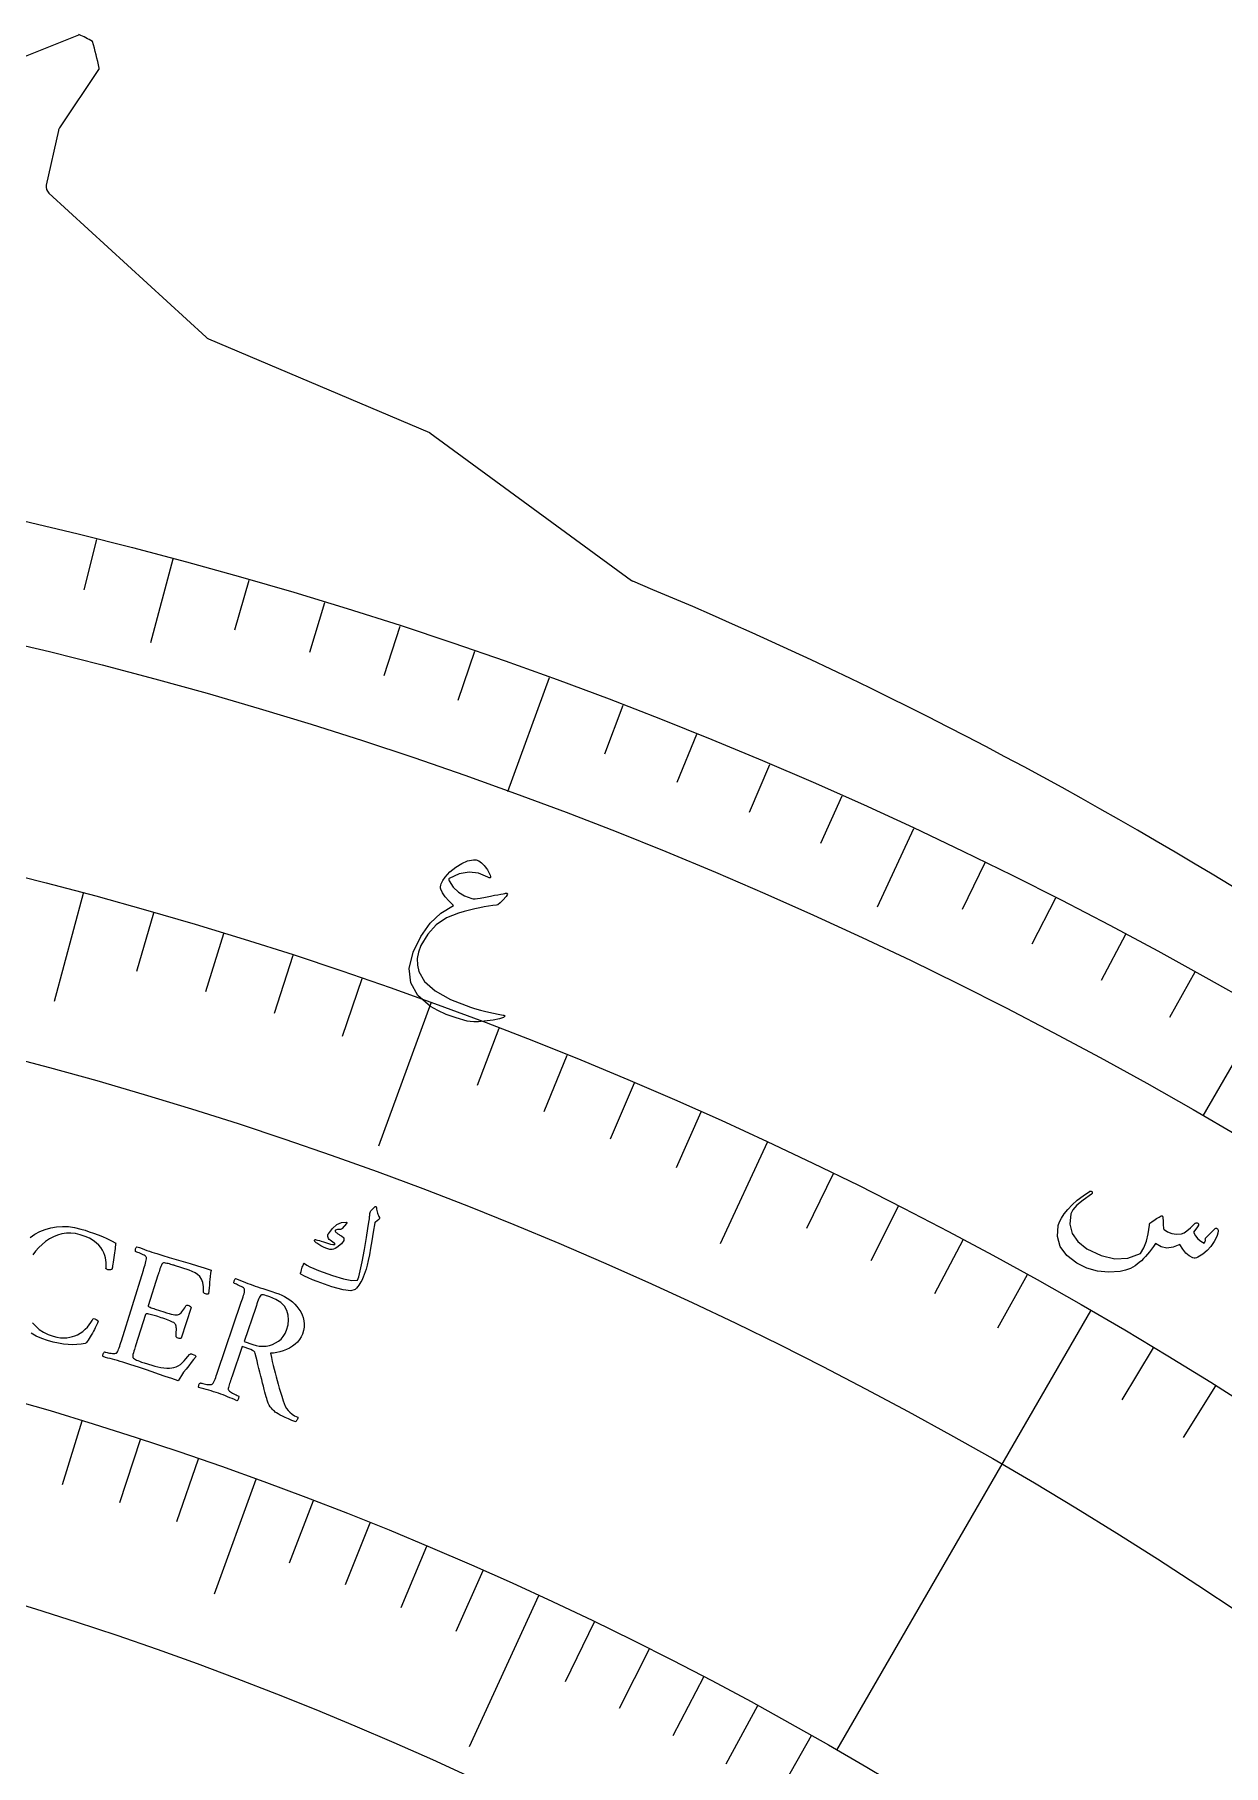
# Model space of a CAD drawing. Header units: millimetres. Extents: x -83 to 83, y -82 to 91.
# Drawn here: x 18.46 to 39.71, y 56.53 to 87.48 of the extents above; entities that cross this region are included whole.
import ezdxf

# ---------------------------------------------------------------- set-up
doc = ezdxf.new("R2010")
doc.units = ezdxf.units.MM
for name, color, linetype in [('CUT_OUTER', 1, 'Continuous'), ('ENGRAVE', 7, 'Continuous'), ('ENGRAVE_FINE', 8, 'Continuous'), ('TEXT', 5, 'Continuous')]:
    doc.layers.add(name, color=color, linetype=linetype)

msp = doc.modelspace()

# ---------------------------------------------------------------- linework, layer by layer
at = {"layer": 'CUT_OUTER'}
for points in [[(17.5141, 86.7822), (19.2448, 87.4743), (19.2481, 87.4754)], [(19.6092, 86.8725), (19.6073, 86.8693), (18.9015, 85.811)], [(18.8798, 85.7602), (18.6638, 84.7865)], [(18.7088, 84.6434), (21.5201, 82.0662)], [(21.5629, 82.0386), (25.5149, 80.3616), (25.5188, 80.3597), (25.5224, 80.3574), (29.1264, 77.7148), (29.1377, 77.7073), (29.1496, 77.7008)]]:
    msp.add_lwpolyline(points, dxfattribs=at)
for centre, radius, start, end in [((18.1029, 84.8843), 2.8329, 60.71032, 66.1566), ((14.5608, 85.8692), 5.1472, 11.241, 16.77845), ((19.0263, 85.7277), 0.15, 146.29988, 167.48963), ((18.8102, 84.754), 0.15, 167.48963, 227.48659), ((21.6214, 82.1767), 0.15, 227.48659, 247.00671), ((-0.3664, 6.4549), 77.1179, 58.289585, 67.496613)]:
    msp.add_arc(centre, radius, start, end, dxfattribs=at)
at = {"layer": 'ENGRAVE'}
for points in [[(20.9255, 78.0951), (20.5252, 76.6009)], [(27.6523, 75.9741), (26.9116, 73.9391)], [(34.1687, 73.275), (33.5149, 71.873)], [(19.3241, 72.1184), (18.8073, 70.19)], [(25.5361, 70.1598), (24.6049, 67.6015)], [(40.425, 70.0182), (39.3422, 68.1427)], [(31.5537, 67.6672), (30.71, 65.8578)], [(37.3313, 64.6596), (32.7938, 56.8004)], [(22.4075, 61.6411), (21.6634, 59.5942)], [(27.4656, 59.5597), (26.2219, 56.8627)], [(32.3384, 57.0609), (31.2645, 55.1661)]]:
    msp.add_lwpolyline(points, dxfattribs=at)
for radius in [80.85, 80.85, 78.6844, 74.6625, 74.6625, 71.4862, 65.5875, 65.5875, 62.1225]:
    msp.add_circle((0, 0), radius, dxfattribs=at)
at = {"layer": 'ENGRAVE_FINE'}
for points in [[(19.5594, 78.4484), (19.3349, 77.5479)], [(22.2853, 77.718), (22.0295, 76.8258)], [(23.6383, 77.3172), (23.3669, 76.4297)], [(24.984, 76.8929), (24.6972, 76.0102)], [(26.3222, 76.4452), (26.02, 75.5676)], [(28.974, 75.48), (28.6414, 74.6135)], [(30.2869, 74.9628), (29.9393, 74.1023)], [(31.5906, 74.4228), (31.228, 73.5685)], [(32.8847, 73.8602), (32.5072, 73.0123)], [(35.4423, 72.6675), (35.0354, 71.8333)], [(36.7051, 72.0379), (36.2838, 71.2109)], [(20.5798, 71.7702), (20.2796, 70.7234)], [(21.8292, 71.4001), (21.5108, 70.3587)], [(37.9568, 71.3863), (37.521, 70.5668)], [(23.072, 71.0083), (22.7355, 69.9726)], [(24.3077, 70.5948), (23.9532, 69.5651)], [(39.1969, 70.713), (38.7469, 69.9012)], [(26.7566, 69.7034), (26.3664, 68.6868)], [(27.9691, 69.2259), (27.5611, 68.2162)], [(29.173, 68.7272), (28.7475, 67.7248)], [(30.368, 68.2076), (29.925, 67.2127)], [(32.7299, 67.1062), (32.2525, 66.1274)], [(33.8961, 66.5248), (33.4017, 65.5545)], [(35.0519, 65.9231), (34.5407, 64.9615)], [(36.1971, 65.3013), (35.6691, 64.3488)], [(38.454, 63.9983), (37.8932, 63.0648)], [(39.5651, 63.3174), (38.988, 62.3939)], [(19.298, 62.6842), (18.9485, 61.5488)], [(20.3401, 62.3538), (19.9716, 61.2244)], [(21.3766, 62.0061), (20.9894, 60.883)], [(23.4323, 61.2589), (23.0078, 60.1493)], [(24.4507, 60.8595), (24.0079, 59.7572)], [(25.4627, 60.4431), (25.0014, 59.3483)], [(26.4677, 60.0098), (25.9883, 58.9229)], [(28.4561, 59.0929), (27.9406, 58.0225)], [(29.4389, 58.6095), (28.9056, 57.5479)], [(30.4137, 58.1096), (29.8628, 57.0571)], [(31.3803, 57.5934), (30.8119, 56.5502)]]:
    msp.add_lwpolyline(points, dxfattribs=at)
at = {"layer": 'TEXT'}
for points in [[(26.2992, 72.7232), (26.3479, 72.719), (26.396, 72.7008), (26.4434, 72.6685), (26.49, 72.6222), (26.5124, 72.5949), (26.5324, 72.5682), (26.55, 72.5422), (26.5653, 72.5169), (26.5782, 72.4924), (26.5889, 72.469), (26.5974, 72.4465), (26.6036, 72.4251), (26.6059, 72.4056), (26.5988, 72.3967), (26.5824, 72.3983), (26.5567, 72.4105), (26.392, 72.4834), (26.2222, 72.5038), (26.0477, 72.4717), (25.8687, 72.387), (25.862, 72.3797), (25.8589, 72.3707), (25.8597, 72.36), (25.8642, 72.3475), (25.9394, 72.2338), (26.0322, 72.143), (26.1426, 72.075), (26.2706, 72.0296), (26.2953, 72.0257), (26.3289, 72.0258), (26.3715, 72.0296), (26.423, 72.0373), (26.5187, 72.0561), (26.6033, 72.0726), (26.6767, 72.0868), (26.739, 72.0987), (26.7901, 72.1083), (26.8301, 72.1157), (26.8588, 72.1209), (26.8763, 72.1239), (26.8993, 72.1227), (26.9082, 72.1129), (26.9031, 72.0943), (26.8839, 72.067), (26.824, 71.9991), (26.7756, 71.95), (26.7386, 71.9196), (26.713, 71.908), (26.6451, 71.9021), (26.5724, 71.893), (26.4948, 71.8806), (26.4122, 71.8651), (26.3248, 71.8462), (26.2326, 71.8241), (26.1355, 71.7988), (26.0336, 71.7701), (25.8194, 71.6845), (25.6359, 71.5594), (25.4829, 71.3951), (25.3603, 71.1918), (25.3157, 71.0732), (25.2949, 70.9556), (25.2977, 70.8391), (25.324, 70.7236), (25.4282, 70.5441), (25.6166, 70.3788), (25.8889, 70.227), (26.2452, 70.0879), (26.3018, 70.0706), (26.3633, 70.0531), (26.4295, 70.0353), (26.5005, 70.0172), (26.5762, 69.9991), (26.6565, 69.9812), (26.7413, 69.9633), (26.8307, 69.9457), (26.8458, 69.9417), (26.8562, 69.9367), (26.8619, 69.9307), (26.8629, 69.9237), (26.8386, 69.9007), (26.7683, 69.8786), (26.6519, 69.8573), (26.4897, 69.8365), (26.3927, 69.828), (26.3099, 69.8256), (26.2411, 69.8294), (26.1862, 69.8394), (25.9896, 69.8962), (25.8152, 69.9584), (25.6629, 70.0263), (25.5329, 70.1), (25.3073, 70.2948), (25.1802, 70.521), (25.152, 70.7793), (25.2233, 71.0697), (25.3594, 71.3528), (25.5245, 71.5865), (25.719, 71.7704), (25.9429, 71.9043), (25.8579, 71.986), (25.792, 72.0615), (25.7451, 72.1309), (25.7174, 72.1941), (25.7121, 72.2176), (25.7112, 72.2414), (25.7149, 72.2656), (25.7231, 72.2902), (25.7561, 72.3524), (25.7932, 72.4092), (25.8344, 72.4606), (25.8796, 72.5065), (25.9869, 72.5932), (26.0926, 72.6582), (26.1967, 72.7016), (26.2992, 72.7232)], [(39.5504, 66.1204), (39.5616, 66.1289), (39.5721, 66.1334), (39.5821, 66.134), (39.5914, 66.1305), (39.6014, 66.1228), (39.6083, 66.1135), (39.6121, 66.1026), (39.6126, 66.09), (39.6081, 66.0493), (39.5948, 66.0034), (39.5727, 65.9524), (39.5418, 65.8962), (39.4823, 65.8098), (39.4144, 65.7345), (39.3379, 65.6705), (39.253, 65.6175), (39.2286, 65.6071), (39.2054, 65.6017), (39.1834, 65.6012), (39.1626, 65.6055), (39.0978, 65.6388), (39.0371, 65.6899), (38.9804, 65.7588), (38.9277, 65.8456), (38.8102, 65.7949), (38.6986, 65.7809), (38.5928, 65.8035), (38.4926, 65.8628), (38.4576, 65.8105), (38.4224, 65.761), (38.3869, 65.7145), (38.3513, 65.671), (38.3152, 65.63), (38.2786, 65.5913), (38.2414, 65.5549), (38.2037, 65.5207), (38.1286, 65.4631), (38.0462, 65.4175), (37.9564, 65.3839), (37.8593, 65.3623), (37.6534, 65.3479), (37.4562, 65.3675), (37.2675, 65.4213), (37.087, 65.5092), (36.9057, 65.6472), (36.7899, 65.8055), (36.7393, 65.9845), (36.7543, 66.1844), (36.7761, 66.2473), (36.8121, 66.3159), (36.8623, 66.3904), (36.9267, 66.4705), (37.0051, 66.554), (37.0958, 66.6357), (37.1988, 66.7156), (37.3142, 66.7937), (37.3224, 66.7981), (37.3305, 66.8), (37.3385, 66.7994), (37.3463, 66.7962), (37.3533, 66.7915), (37.3585, 66.786), (37.3621, 66.7798), (37.3639, 66.7727), (37.3631, 66.7644), (37.3602, 66.7569), (37.3551, 66.7501), (37.3479, 66.7441), (37.1976, 66.6384), (37.0866, 66.5444), (37.0145, 66.4624), (36.9814, 66.3923), (36.9636, 66.2071), (37.0055, 66.0417), (37.1071, 65.896), (37.2683, 65.7696), (37.5233, 65.6455), (37.7675, 65.5891), (38.0013, 65.6008), (38.225, 65.6807), (38.2847, 65.7844), (38.3314, 65.9034), (38.365, 66.0377), (38.3854, 66.1874), (38.3862, 66.2033), (38.3892, 66.2162), (38.3943, 66.2261), (38.4016, 66.2331), (38.4321, 66.2538), (38.461, 66.2732), (38.4882, 66.2911), (38.5138, 66.3076), (38.5375, 66.3224), (38.5591, 66.3351), (38.5788, 66.3458), (38.5963, 66.3544), (38.6051, 66.3573), (38.6122, 66.3564), (38.6175, 66.3518), (38.6211, 66.3435), (38.6222, 66.338), (38.6236, 66.3299), (38.6251, 66.3191), (38.6267, 66.3057), (38.6282, 66.2897), (38.6293, 66.2714), (38.6298, 66.2508), (38.6299, 66.2279), (38.631, 66.1833), (38.6342, 66.1495), (38.6394, 66.1266), (38.6466, 66.1146), (38.7103, 66.0698), (38.7839, 66.042), (38.8675, 66.0311), (38.9611, 66.0371), (39.0032, 66.0529), (39.0563, 66.0881), (39.1206, 66.1428), (39.1959, 66.2168), (39.2031, 66.2238), (39.2115, 66.2284), (39.221, 66.2305), (39.2317, 66.2303), (39.241, 66.2287), (39.2489, 66.2253), (39.2552, 66.2202), (39.2601, 66.2134), (39.2604, 66.1916), (39.2463, 66.1593), (39.2176, 66.1165), (39.1745, 66.0632), (39.2076, 66.0007), (39.2507, 65.9469), (39.3036, 65.9019), (39.3666, 65.8656), (39.377, 65.8848), (39.3837, 65.9014), (39.3866, 65.9155), (39.3859, 65.927), (39.3841, 65.9385), (39.3848, 65.9485), (39.3881, 65.9569), (39.394, 65.9638)], [(24.5668, 66.4999), (24.5701, 66.4752), (24.5744, 66.4514), (24.5796, 66.4286), (24.5856, 66.4066), (24.5926, 66.3855), (24.6008, 66.3652), (24.6101, 66.3457), (24.6205, 66.327), (24.6236, 66.3175), (24.6224, 66.3083), (24.6168, 66.2993), (24.6069, 66.2905), (24.5505, 66.2459), (24.5447, 66.2409), (24.5403, 66.2365), (24.5373, 66.2327), (24.5356, 66.2295), (24.5098, 66.0619), (24.4853, 65.9108), (24.4621, 65.7763), (24.4404, 65.6583), (24.42, 65.557), (24.4009, 65.4726), (24.3831, 65.4051), (24.3667, 65.3544), (24.3316, 65.2604), (24.3188, 65.2312), (24.3045, 65.2024), (24.2888, 65.174), (24.2715, 65.1461), (24.2527, 65.1186), (24.2322, 65.0916), (24.2099, 65.0651), (24.1859, 65.0391), (24.1114, 65.015), (23.9731, 65.031), (23.7707, 65.0869), (23.5041, 65.1819), (23.422, 65.2147), (23.3467, 65.2471), (23.2784, 65.2791), (23.2169, 65.3108), (23.2119, 65.3154), (23.209, 65.3207), (23.2083, 65.3265), (23.2096, 65.333), (23.2184, 65.3632), (23.2265, 65.3906), (23.2341, 65.4152), (23.2412, 65.437), (23.2477, 65.4563), (23.2538, 65.4733), (23.2595, 65.488), (23.2647, 65.5004), (23.2681, 65.5072), (23.2721, 65.5103), (23.2766, 65.5097), (23.2817, 65.5053), (23.3218, 65.4756), (23.3763, 65.4449), (23.4449, 65.4131), (23.5279, 65.3802), (23.7783, 65.2897), (23.9783, 65.23), (24.1282, 65.2016), (24.228, 65.2049), (24.2496, 65.2634), (24.2772, 65.3741), (24.3106, 65.5369), (24.3499, 65.752), (24.3872, 65.968), (24.4147, 66.1317), (24.4324, 66.243), (24.4404, 66.3018), (24.4421, 66.3181), (24.4437, 66.3334), (24.4452, 66.3476), (24.4466, 66.3607), (24.4478, 66.3727), (24.4489, 66.3834), (24.4497, 66.3927), (24.4503, 66.4008), (24.4528, 66.4181), (24.4579, 66.4335), (24.4657, 66.4472), (24.4762, 66.459), (24.5403, 66.5184), (24.5451, 66.5222), (24.5496, 66.5242), (24.5538, 66.5245), (24.5575, 66.5229), (24.5612, 66.5187), (24.564, 66.5134), (24.5658, 66.5072), (24.5668, 66.4999)], [(24.0279, 66.2432), (24.0313, 66.2414), (24.034, 66.2388), (24.0358, 66.2355), (24.0368, 66.2313), (24.0364, 66.228), (24.0355, 66.2247), (24.0339, 66.2213), (24.0319, 66.2178), (23.954, 66.1305), (23.9452, 66.122), (23.9371, 66.1159), (23.9297, 66.1124), (23.9228, 66.1113), (23.8959, 66.1133), (23.8718, 66.1117), (23.8507, 66.1067), (23.8324, 66.0982), (23.8272, 66.0922), (23.8281, 66.0834), (23.8352, 66.0719), (23.8484, 66.0576), (23.858, 66.0499), (23.8679, 66.0423), (23.8783, 66.0349), (23.8892, 66.0276), (23.9007, 66.0203), (23.9128, 66.013), (23.9256, 66.0058), (23.9391, 65.9986), (23.981, 65.9604), (23.9815, 65.9129), (23.9409, 65.8561), (23.8591, 65.79), (23.8289, 65.7725), (23.8013, 65.7603), (23.7761, 65.7535), (23.7534, 65.752), (23.7303, 65.7553), (23.6999, 65.7642), (23.6623, 65.7787), (23.6173, 65.7988), (23.5945, 65.8096), (23.5732, 65.8206), (23.5534, 65.8319), (23.535, 65.8435), (23.518, 65.8551), (23.5022, 65.8661), (23.4875, 65.8768), (23.4741, 65.887), (23.4666, 65.8955), (23.4621, 65.9038), (23.4604, 65.9119), (23.4617, 65.9197), (23.4656, 65.9269), (23.4712, 65.931), (23.4784, 65.9321), (23.4873, 65.9302), (23.515, 65.9224), (23.5462, 65.913), (23.581, 65.9021), (23.6193, 65.8896), (23.6907, 65.8662), (23.7474, 65.8505), (23.7894, 65.8426), (23.8167, 65.8424), (23.8207, 65.8436), (23.8235, 65.8459), (23.8251, 65.8496), (23.8255, 65.8545), (23.8248, 65.8579), (23.8226, 65.8615), (23.8188, 65.8655), (23.8135, 65.8697), (23.7622, 65.9035), (23.7411, 65.9187), (23.7241, 65.9346), (23.7112, 65.9513), (23.7023, 65.9686), (23.6963, 65.9874), (23.6951, 66.0049), (23.6987, 66.0213), (23.707, 66.0366), (23.7817, 66.1328), (23.86, 66.1993), (23.9421, 66.2362), (24.0279, 66.2432)], [(20.6388, 65.6803), (20.7482, 65.6464), (20.8632, 65.6118), (20.9839, 65.5764), (21.1103, 65.5402), (21.2386, 65.5031), (21.3649, 65.4652), (21.4892, 65.4263), (21.6115, 65.3867), (21.6018, 65.3294), (21.5939, 65.2741), (21.5879, 65.2206), (21.5838, 65.169), (21.5803, 65.1181), (21.5761, 65.0665), (21.5713, 65.0143), (21.5658, 64.9614), (21.5547, 64.9578), (21.5415, 64.957), (21.5262, 64.9589), (21.509, 64.9636), (21.4918, 64.9707), (21.4802, 64.979), (21.474, 64.9883), (21.4732, 64.9988), (21.4729, 65.0883), (21.4622, 65.1633), (21.4411, 65.2238), (21.4097, 65.2697), (21.3702, 65.306), (21.3249, 65.3375), (21.2737, 65.3641), (21.2167, 65.386), (20.9585, 65.4692), (20.9473, 65.4727), (20.9322, 65.4772), (20.9132, 65.4828), (20.8903, 65.4893), (20.8658, 65.496), (20.8418, 65.5019), (20.8184, 65.507), (20.7956, 65.5112), (20.7752, 65.5137), (20.7591, 65.5136), (20.7472, 65.5109), (20.7397, 65.5057), (20.7304, 65.4907), (20.7214, 65.4733), (20.7126, 65.4532), (20.704, 65.4306), (20.6957, 65.4064), (20.6874, 65.3819), (20.6791, 65.3569), (20.671, 65.3314), (20.6678, 65.3214), (20.665, 65.3125), (20.6626, 65.3048), (20.6605, 65.2982), (20.4866, 64.7487), (20.4873, 64.7424), (20.4934, 64.7357), (20.5047, 64.7286), (20.5214, 64.7211), (20.5413, 64.7133), (20.5624, 64.7055), (20.5849, 64.6978), (20.6086, 64.69), (20.7635, 64.6404), (20.8138, 64.6247), (20.8585, 64.6115), (20.8975, 64.601), (20.9309, 64.5931), (20.9598, 64.5881), (20.9853, 64.5863), (21.0075, 64.5876), (21.0262, 64.5921), (21.043, 64.5998), (21.0591, 64.6105), (21.0745, 64.6244), (21.0893, 64.6415), (21.1046, 64.6619), (21.1215, 64.686), (21.14, 64.7136), (21.1601, 64.745), (21.1669, 64.7529), (21.1775, 64.7568), (21.1917, 64.7565), (21.2096, 64.7521), (21.2262, 64.7456), (21.2396, 64.7381), (21.2496, 64.7296), (21.2564, 64.7201), (21.0746, 64.1665), (21.0653, 64.1637), (21.0535, 64.1634), (21.0392, 64.1656), (21.0224, 64.1703), (21.0064, 64.1769), (20.9947, 64.1852), (20.9872, 64.1949), (20.984, 64.2061), (20.9868, 64.2487), (20.9885, 64.285), (20.9893, 64.3153), (20.9891, 64.3394), (20.9881, 64.3589), (20.9866, 64.3752), (20.9844, 64.3884), (20.9816, 64.3985), (20.9781, 64.4068), (20.9739, 64.4147), (20.9689, 64.4223), (20.9632, 64.4294), (20.955, 64.4382), (20.9416, 64.4477), (20.9229, 64.4578), (20.899, 64.4686), (20.8717, 64.4797), (20.843, 64.4909), (20.8128, 64.5021), (20.7812, 64.5133), (20.7493, 64.5243), (20.7183, 64.5348), (20.6882, 64.5448), (20.6589, 64.5543), (20.6385, 64.5607), (20.6167, 64.5673), (20.5935, 64.5742), (20.5689, 64.5813), (20.5444, 64.5881), (20.5215, 64.5939), (20.5002, 64.5988), (20.4805, 64.6028), (20.4636, 64.6049), (20.4509, 64.6043), (20.4423, 64.6008), (20.4379, 64.5947), (20.2602, 64.0331), (20.2591, 64.0297), (20.2578, 64.0255), (20.2562, 64.0206), (20.2544, 64.015), (20.2474, 63.9923), (20.2395, 63.9665), (20.2309, 63.9377), (20.2216, 63.9058), (20.2136, 63.8757), (20.2092, 63.8524), (20.2084, 63.8358), (20.2112, 63.826), (20.224, 63.8115), (20.2391, 63.7985), (20.2566, 63.787), (20.2765, 63.7771), (20.3007, 63.7672), (20.3312, 63.7559), (20.3681, 63.7432), (20.4113, 63.729), (20.552, 63.6838), (20.6046, 63.6683), (20.6577, 63.6554), (20.7112, 63.6453), (20.7652, 63.6379), (20.8173, 63.6338), (20.8648, 63.6337), (20.9079, 63.6375), (20.9464, 63.6452), (20.9867, 63.6579), (21.0247, 63.6765), (21.0606, 63.701), (21.0944, 63.7314), (21.1271, 63.7657), (21.1601, 63.8018), (21.1932, 63.8397), (21.2266, 63.8794), (21.2341, 63.8857), (21.2446, 63.8885), (21.2581, 63.8877), (21.2746, 63.8835), (21.299, 63.8741), (21.3182, 63.864), (21.332, 63.8531), (21.3406, 63.8414), (21.2988, 63.7876), (21.2554, 63.7322), (21.2106, 63.6751), (21.1642, 63.6165), (21.12, 63.5588), (21.0818, 63.5046), (21.0495, 63.4538), (21.0231, 63.4064), (20.9057, 63.4456), (20.7889, 63.4853), (20.6726, 63.5253), (20.5568, 63.5658), (20.4374, 63.6072), (20.3102, 63.65), (20.1752, 63.6942), (20.0323, 63.7396), (19.9826, 63.7549), (19.9354, 63.7688), (19.8905, 63.7812), (19.8482, 63.7923), (19.8067, 63.803), (19.7647, 63.8145), (19.722, 63.8267), (19.6788, 63.8397), (19.6759, 63.8485), (19.6753, 63.859), (19.6772, 63.8713), (19.6814, 63.8853), (19.6869, 63.899), (19.6927, 63.91), (19.6987, 63.9185), (19.705, 63.9245), (19.7159, 63.9214), (19.7308, 63.9177), (19.7497, 63.9135), (19.7724, 63.9086), (19.797, 63.904), (19.8213, 63.9005), (19.8454, 63.8981), (19.8692, 63.8968), (19.8903, 63.8971), (19.9066, 63.8993), (19.9179, 63.9034), (19.9242, 63.9096), (19.9356, 63.9274), (19.9465, 63.9482), (19.957, 63.9721), (19.9669, 63.9991), (19.9767, 64.0281), (19.9867, 64.0584), (19.9968, 64.0899), (20.0071, 64.1225), (20.4005, 65.3832), (20.4106, 65.416), (20.4202, 65.448), (20.4294, 65.479), (20.4381, 65.5092), (20.4454, 65.5377), (20.4505, 65.5638), (20.4533, 65.5874), (20.4539, 65.6087), (20.4524, 65.6185), (20.4454, 65.6288), (20.4328, 65.6396), (20.4146, 65.6508), (20.3933, 65.6621), (20.3712, 65.673), (20.3483, 65.6835), (20.3247, 65.6936), (20.3025, 65.7026), (20.2841, 65.7099), (20.2693, 65.7154), (20.2582, 65.7191), (20.2562, 65.7276), (20.256, 65.738), (20.2574, 65.7504), (20.2604, 65.7648), (20.2648, 65.7788), (20.2703, 65.79), (20.2768, 65.7983), (20.2843, 65.8039), (20.33, 65.788), (20.3752, 65.772), (20.42, 65.756), (20.4643, 65.7398), (20.5083, 65.7239), (20.552, 65.7087), (20.5955, 65.6942), (20.6388, 65.6803)], [(22.8232, 64.9602), (22.8732, 64.9403), (22.9225, 64.916), (22.9711, 64.8873), (23.019, 64.8542), (23.0647, 64.8173), (23.107, 64.7774), (23.1459, 64.7346), (23.1812, 64.6887), (23.2119, 64.6401), (23.2368, 64.5892), (23.2558, 64.536), (23.2691, 64.4804), (23.2753, 64.4229), (23.2732, 64.364), (23.2629, 64.3036), (23.2444, 64.2418), (23.222, 64.1914), (23.1926, 64.1444), (23.156, 64.1008), (23.1125, 64.0605), (23.0639, 64.0242), (23.0123, 63.9923), (22.9576, 63.9648), (22.9, 63.9417), (22.8413, 63.9236), (22.7836, 63.911), (22.7268, 63.9039), (22.671, 63.9023), (22.6873, 63.8257), (22.7037, 63.752), (22.7202, 63.6812), (22.7368, 63.6133), (22.7539, 63.5467), (22.7717, 63.4801), (22.7902, 63.4134), (22.8095, 63.3466), (22.8297, 63.278), (22.8511, 63.2058), (22.8736, 63.13), (22.8972, 63.0506), (22.9147, 63), (22.9354, 62.9541), (22.9593, 62.913), (22.9863, 62.8766), (23.0184, 62.8435), (23.0578, 62.8124), (23.1043, 62.7833), (23.1581, 62.7561), (23.1602, 62.7471), (23.1591, 62.7363), (23.1549, 62.7237), (23.1475, 62.7094), (23.1393, 62.6957), (23.1328, 62.6853), (23.1278, 62.678), (23.1244, 62.674), (23.0555, 62.7001), (22.9932, 62.7252), (22.9373, 62.7493), (22.888, 62.7725), (22.8453, 62.7943), (22.8093, 62.8142), (22.7798, 62.8324), (22.7571, 62.8487), (22.7433, 62.8614), (22.7271, 62.8768), (22.7086, 62.895), (22.6878, 62.9159), (22.6668, 62.9406), (22.648, 62.9701), (22.6314, 63.0046), (22.6169, 63.044), (22.6114, 63.0626), (22.6043, 63.0881), (22.5954, 63.1205), (22.5848, 63.1598), (22.5728, 63.2048), (22.56, 63.2544), (22.5462, 63.3085), (22.5314, 63.3671), (22.5159, 63.429), (22.4997, 63.493), (22.483, 63.5591), (22.4657, 63.6272), (22.4484, 63.696), (22.4315, 63.764), (22.4151, 63.8311), (22.3992, 63.8974), (22.39, 63.9182), (22.3741, 63.9364), (22.3513, 63.9519), (22.3216, 63.9648), (22.1683, 64.0181), (21.9797, 63.4735), (21.9781, 63.469), (21.9766, 63.4645), (21.975, 63.46), (21.9735, 63.4555), (21.9719, 63.451), (21.9703, 63.4465), (21.9688, 63.442), (21.9672, 63.4375), (21.9577, 63.4097), (21.9488, 63.3832), (21.9406, 63.3579), (21.933, 63.3338), (21.9265, 63.3112), (21.9217, 63.2904), (21.9185, 63.2712), (21.917, 63.2539), (21.9196, 63.2448), (21.9269, 63.2345), (21.9387, 63.2231), (21.9551, 63.2104), (21.9744, 63.1976), (21.9947, 63.1854), (22.0161, 63.1739), (22.0385, 63.163), (22.0597, 63.1534), (22.0774, 63.1456), (22.0915, 63.1397), (22.1022, 63.1357), (22.1037, 63.1272), (22.1035, 63.1168), (22.1016, 63.1045), (22.0979, 63.0902), (22.093, 63.0764), (22.0872, 63.0655), (22.0805, 63.0573), (22.0729, 63.052), (22.0299, 63.0703), (21.9878, 63.088), (21.9465, 63.1052), (21.9061, 63.1219), (21.8657, 63.1381), (21.8246, 63.1539), (21.7827, 63.1693), (21.74, 63.1843), (21.6982, 63.1984), (21.6557, 63.212), (21.6127, 63.2251), (21.5692, 63.2378), (21.5251, 63.2502), (21.4806, 63.2625), (21.4356, 63.2747), (21.3902, 63.2868), (21.3875, 63.2957), (21.3873, 63.3062), (21.3894, 63.3185), (21.394, 63.3324), (21.3999, 63.3458), (21.406, 63.3567), (21.4122, 63.3651), (21.4186, 63.3709), (21.4295, 63.3675), (21.4443, 63.3634), (21.463, 63.3587), (21.4857, 63.3532), (21.5101, 63.3479), (21.5343, 63.3438), (21.5583, 63.3407), (21.582, 63.3388), (21.6032, 63.3385), (21.6195, 63.3403), (21.6309, 63.3441), (21.6374, 63.3501), (21.6493, 63.3675), (21.6608, 63.3881), (21.6718, 63.4117), (21.6825, 63.4384), (21.6931, 63.4672), (21.7039, 63.4972), (21.7148, 63.5284), (21.726, 63.5607), (22.1501, 64.8114), (22.1611, 64.8439), (22.1716, 64.8756), (22.1816, 64.9064), (22.1911, 64.9363), (22.1992, 64.9646), (22.2049, 64.9905), (22.2084, 65.0141), (22.2096, 65.0354), (22.2084, 65.0452), (22.2016, 65.0557), (22.1893, 65.0668), (22.1714, 65.0785), (22.1505, 65.0903), (22.129, 65.1017), (22.1069, 65.1127), (22.0842, 65.1232), (22.063, 65.1326), (22.0452, 65.1402), (22.0309, 65.146), (22.02, 65.15), (22.0182, 65.1585), (22.0183, 65.1689), (22.02, 65.1813), (22.0234, 65.1956), (22.0282, 65.2094), (22.034, 65.2205), (22.0407, 65.2286), (22.0483, 65.234), (22.0935, 65.2169), (22.138, 65.1999), (22.1818, 65.1828), (22.225, 65.1656), (22.2679, 65.1488), (22.3107, 65.1326), (22.3536, 65.1169), (22.3964, 65.1019), (22.4417, 65.0865), (22.4888, 65.0709), (22.5377, 65.055), (22.5885, 65.0389), (22.642, 65.0217), (22.6989, 65.0029), (22.7593, 64.9824), (22.8232, 64.9602)], [(22.9599, 64.3138), (22.986, 64.4073), (22.9958, 64.4968), (22.9895, 64.5825), (22.967, 64.6643), (22.9247, 64.7395), (22.8592, 64.8057), (22.7704, 64.8628), (22.6585, 64.9105), (22.6429, 64.9158), (22.6235, 64.9219), (22.6004, 64.9289), (22.5736, 64.9368), (22.5474, 64.9429), (22.5263, 64.9448), (22.5104, 64.9423), (22.4997, 64.9356), (22.4887, 64.9217), (22.4776, 64.9026), (22.4661, 64.8784), (22.4543, 64.8491), (22.4425, 64.817), (22.4308, 64.7848), (22.4192, 64.7522), (22.4077, 64.7194), (22.1994, 64.1079), (22.3559, 64.0535), (22.4136, 64.037), (22.4722, 64.0274), (22.5318, 64.0248), (22.5924, 64.0292), (22.6521, 64.0404), (22.709, 64.0585), (22.7631, 64.0834), (22.8144, 64.1152), (22.8609, 64.154), (22.9006, 64.2), (22.9337, 64.2533), (22.9599, 64.3138)]]:
    msp.add_lwpolyline(points, close=True, dxfattribs=at)
for points in [[(18.3737, 65.9705), (18.4588, 66.0267), (18.5493, 66.0745), (18.6441, 66.1125), (18.7432, 66.1407), (18.8466, 66.1592), (18.9529, 66.167), (19.0609, 66.1632), (19.1705, 66.148), (19.2816, 66.1211), (19.2816, 66.1211), (19.3568, 66.0983), (19.4332, 66.0734), (19.511, 66.0464), (19.59, 66.0172), (19.6694, 65.9853), (19.7485, 65.9501), (19.8271, 65.9116), (19.9054, 65.8698), (19.9049, 65.8658), (19.9034, 65.8535), (19.9009, 65.833), (19.8975, 65.8044), (19.8932, 65.7704), (19.8883, 65.7336), (19.8827, 65.6941), (19.8766, 65.6519), (19.8703, 65.6094), (19.8644, 65.5687), (19.8589, 65.5301), (19.8538, 65.4934), (19.8492, 65.4614), (19.8454, 65.4368), (19.8424, 65.4196), (19.8402, 65.4098), (19.8384, 65.4037), (19.8334, 65.3986), (19.8255, 65.3944), (19.8144, 65.3911), (19.8019, 65.3892), (19.7894, 65.3888), (19.777, 65.3901), (19.7647, 65.393), (19.7545, 65.3967), (19.7454, 65.4013), (19.7374, 65.4068), (19.7305, 65.4132), (19.7321, 65.4334), (19.7329, 65.4588), (19.733, 65.4893), (19.7324, 65.5251), (19.7291, 65.5645), (19.7215, 65.6061), (19.7094, 65.6498), (19.6929, 65.6957), (19.6703, 65.7422), (19.6401, 65.7879), (19.6023, 65.8328), (19.5567, 65.8768), (19.5017, 65.9184), (19.4353, 65.956), (19.3577, 65.9897), (19.2687, 66.0193), (19.1855, 66.0385), (19.1035, 66.0471), (19.0227, 66.0452), (18.9431, 66.0328), (18.8657, 66.0111), (18.7913, 65.9815), (18.72, 65.9439), (18.6518, 65.8984), (18.5876, 65.8464), (18.5283, 65.7893), (18.4739, 65.7271), (18.4244, 65.6598)], [(18.418, 64.445), (18.4743, 64.3815), (18.5391, 64.3247), (18.6129, 64.2761), (18.6958, 64.2356), (18.7878, 64.2033), (18.8539, 64.1868), (18.9165, 64.1771), (18.9755, 64.1741), (19.031, 64.1779), (19.0832, 64.1866), (19.1319, 64.1983), (19.1773, 64.213), (19.2193, 64.2309), (19.2722, 64.2592), (19.3198, 64.2916), (19.362, 64.3281), (19.399, 64.3687), (19.4313, 64.4102), (19.4597, 64.4496), (19.4842, 64.4869), (19.5047, 64.522), (19.5301, 64.5151), (19.5531, 64.5041), (19.5734, 64.4888), (19.5913, 64.4693), (19.5866, 64.4562), (19.579, 64.4383), (19.5684, 64.4154), (19.5549, 64.3877), (19.5395, 64.3569), (19.5231, 64.3249), (19.5057, 64.2918), (19.4874, 64.2576), (19.4687, 64.2238), (19.4503, 64.1923), (19.4322, 64.1629), (19.4143, 64.1358), (19.3975, 64.1123), (19.3827, 64.094), (19.37, 64.081), (19.3591, 64.0731), (19.2874, 64.0606), (19.2129, 64.0534), (19.1355, 64.0516), (19.0552, 64.0551), (18.9709, 64.0642), (18.8815, 64.0793), (18.7869, 64.1003), (18.687, 64.1272), (18.5822, 64.1629), (18.4846, 64.2068), (18.3942, 64.259)]]:
    msp.add_lwpolyline(points, dxfattribs=at)

doc.saveas('drawing.dxf')
